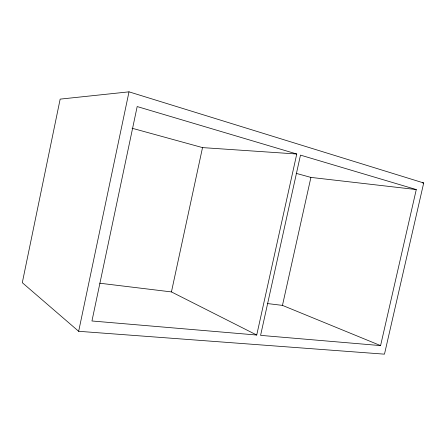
<?xml version="1.0" encoding="UTF-8"?>
<svg xmlns="http://www.w3.org/2000/svg" width="446" height="446" viewBox="0 0 446 446"><rect width="100%" height="100%" fill="white"/><g stroke="black" fill="none" stroke-linecap="round" stroke-linejoin="round"><path stroke-width="0.67" d="M78.658 331.3L129.011 91.837L423.7 182.971L384.474 354.163L78.658 331.3L22.3 282.692L60.16 99.124L129.011 91.837M256.729 335.035L171.442 291.918L202.523 147.604L296.757 154.009L256.729 335.035L91.948 320.986L137.178 106.555L296.757 154.009M380.583 345.6L282.463 305.387L310.912 177.408L416.28 189.561L380.583 345.6L260.587 335.37L300.487 155.119L416.28 189.561M422.323 182.832L423.7 182.971M99.77 283.221L171.442 291.918M267.282 303.542L282.463 305.387M132.077 128.236L202.523 147.604M296.183 173.36L310.912 177.408"/></g></svg>
